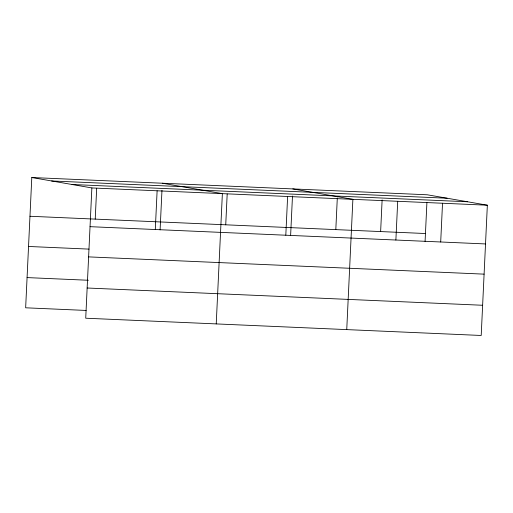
<?xml version="1.0" encoding="UTF-8"?>
<svg xmlns="http://www.w3.org/2000/svg" width="513" height="513" viewBox="0 0 513 513"><rect width="100%" height="100%" fill="white"/><g stroke="black" fill="none" stroke-linecap="round" stroke-linejoin="round"><path stroke-width="0.77" d="M31.793 177.524L91.865 187.938L85.722 318.214L481.207 335.476L487.35 205.2L427.278 194.786L31.793 177.524L25.65 307.8L86.133 310.442M95.219 219.109L96.675 188.277M155.292 229.523L157.119 190.785M160.101 229.907L161.967 190.336M216.23 323.908L222.373 193.632L162.307 183.224M225.733 224.809L227.188 193.978M285.805 235.217L287.626 196.485M290.614 235.602L292.481 196.037M335.81 229.612L337.304 197.992M346.743 329.603L352.886 199.333L292.814 188.919M380.633 231.568L382.121 199.948M395.882 240.026L397.703 201.288M425.078 241.476L426.906 202.693M440.699 241.982L442.527 203.244M51.614 180.961L447.105 198.223M72.038 184.5L467.529 201.763M91.865 187.938L487.35 205.2M29.966 216.262L425.45 233.524M90.038 226.675L485.522 243.938M28.542 246.471L89.025 249.113M88.614 256.885L484.099 274.141M27.074 277.591L88.351 280.265M87.146 288.005L482.63 305.267"/></g></svg>
